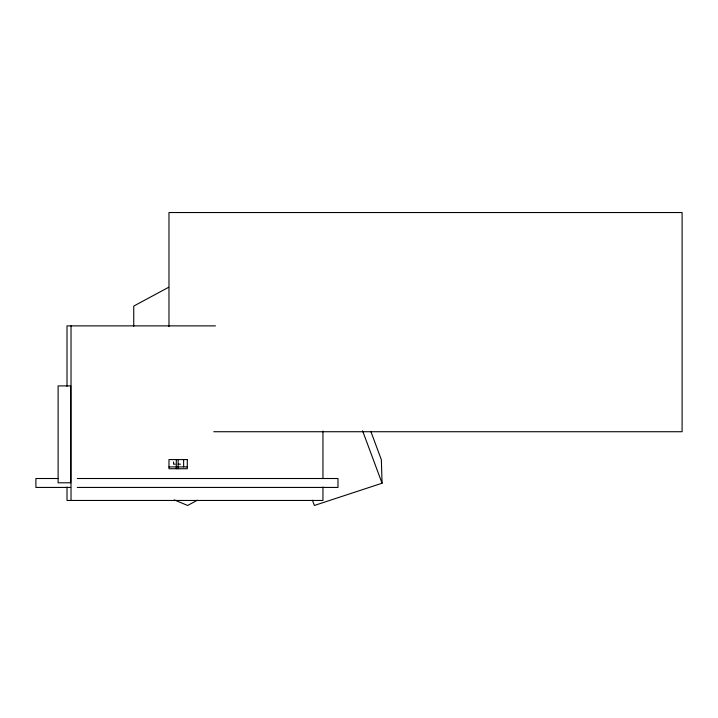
<?xml version="1.0" encoding="UTF-8"?>
<svg xmlns="http://www.w3.org/2000/svg" width="718" height="718" viewBox="0 0 718 718"><rect width="100%" height="100%" fill="white"/><g stroke="black" fill="none" stroke-linecap="round" stroke-linejoin="round"><path stroke-width="1.08" d="M168.649 287.281L133.745 306.074L133.745 326.25M197.369 500.24L187.667 505.463L174.187 499.899M370.829 431.437L381.357 459.735L382.066 483.223L314.367 505.463L312.42 500.222M215.454 325.873L67.007 325.873L67.007 386.311M213.784 431.724L682.1 431.724L682.1 212.537L168.972 212.537L168.972 326.6M175.246 464.16L173.559 464.16L173.559 461.979M178.136 464.16L180.532 464.16M168.972 466.906L187.299 466.906M58.275 478.511L35.9 478.511L35.9 487.432L70.588 487.432M77.302 478.511L337.99 478.511L337.99 487.432L77.302 487.432M362.581 430.809L382.066 483.223M322.947 431.078L322.947 478.08M322.947 487.037L322.947 500.464L67.007 500.464L67.007 487.037M183.637 459.574L183.637 466.906M178.136 459.574L178.136 468.737M176.305 459.574L176.305 468.737M71.019 325.873L71.019 500.464M70.669 385.907L58.113 385.907L58.113 482.801L70.669 482.801L70.669 385.907M187.299 459.574L168.972 459.574L168.972 468.737L187.299 468.737L187.299 459.574"/></g></svg>
